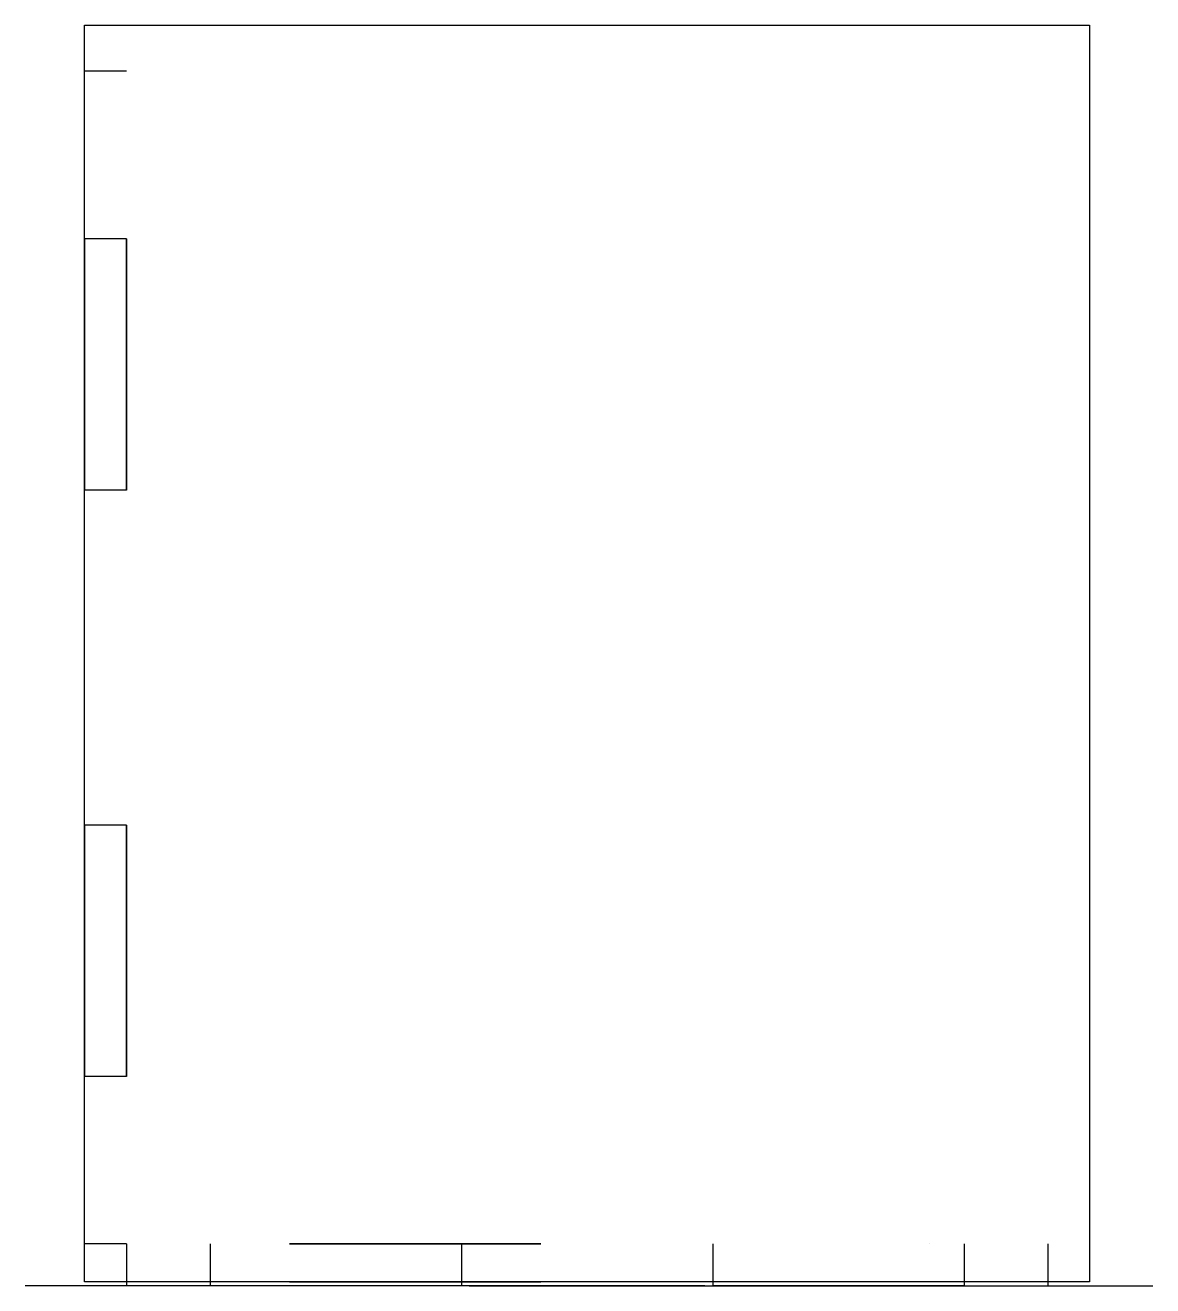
# Model space of a CAD drawing. Header units: inches. Extents: x 51 to 213, y 151 to 331.
import ezdxf

# ---------------------------------------------------------------- set-up
doc = ezdxf.new("R2010")
doc.units = ezdxf.units.IN
doc.header["$MEASUREMENT"] = 0

msp = doc.modelspace()

# ---------------------------------------------------------------- linework, layer by layer
for p, q in [((65.78, 324.68), (59.78, 324.68)), ((65.78, 300.68), (59.78, 300.68)), ((65.78, 264.68), (59.78, 264.68)), ((65.78, 216.68), (59.78, 216.68)), ((65.78, 180.68), (59.78, 180.68)), ((65.78, 156.68), (59.78, 156.68)), ((65.78, 156.68), (65.78, 150.68)), ((77.78, 156.68), (77.78, 150.68)), ((113.78, 156.68), (113.78, 150.68)), ((149.78, 156.68), (149.78, 150.68)), ((185.78, 156.68), (185.78, 150.68)), ((197.78, 156.68), (197.78, 150.68))]:
    msp.add_line(p, q)
at = {"extrusion": (-1, -4.948e-15, 6.84226e-15)}
for p, q in [((65.78, 300.68, 72), (65.78, 264.68, 72)), ((65.78, 264.68, 72), (65.78, 300.68, 72)), ((65.78, 298.43, 69.75), (65.78, 266.93, 69.75)), ((65.78, 298.43, 69.75), (65.78, 266.93, 69.75)), ((65.78, 279.43, 56.75), (65.78, 285.93, 56.75)), ((65.78, 275.93, 69.75), (65.78, 277.43, 69.75)), ((65.78, 277.43, 69.75), (65.78, 277.43, 58.75)), ((65.78, 275.93, 58.75), (65.78, 275.93, 69.75)), ((65.78, 273.93, 55.25), (65.78, 266.93, 55.25)), ((65.78, 266.93, 56.75), (65.78, 273.93, 56.75)), ((65.78, 266.93, 69.75), (65.78, 266.93, 26.25)), ((65.78, 266.93, 69.75), (65.78, 266.93, 26.25)), ((65.78, 216.68, 72), (65.78, 180.68, 72)), ((65.78, 180.68, 72), (65.78, 216.68, 72)), ((65.78, 214.43, 69.75), (65.78, 182.93, 69.75)), ((65.78, 214.43, 69.75), (65.78, 182.93, 69.75)), ((65.78, 195.43, 56.75), (65.78, 201.93, 56.75)), ((65.78, 191.93, 69.75), (65.78, 193.43, 69.75)), ((65.78, 193.43, 69.75), (65.78, 193.43, 58.75)), ((65.78, 191.93, 58.75), (65.78, 191.93, 69.75)), ((65.78, 189.93, 55.25), (65.78, 182.93, 55.25)), ((65.78, 182.93, 56.75), (65.78, 189.93, 56.75)), ((65.78, 182.93, 69.75), (65.78, 182.93, 26.25)), ((65.78, 182.93, 69.75), (65.78, 182.93, 26.25))]:
    msp.add_line(p, q, dxfattribs=at)
at = {"extrusion": (5.1317e-15, -1, 6.84226e-15)}
for p, q in [((89.15, 156.68, 72), (125.15, 156.68, 72)), ((125.15, 156.68, 24), (89.15, 156.68, 24)), ((125.15, 156.68, 72), (89.15, 156.68, 72)), ((89.15, 156.68, 24), (125.15, 156.68, 24)), ((91.4, 156.68, 69.75), (122.9, 156.68, 69.75)), ((91.4, 156.68, 69.75), (122.9, 156.68, 69.75)), ((110.4, 156.68, 56.75), (103.9, 156.68, 56.75)), ((113.9, 156.68, 69.75), (112.4, 156.68, 69.75)), ((112.4, 156.68, 69.75), (112.4, 156.68, 58.75)), ((113.9, 156.68, 58.75), (113.9, 156.68, 69.75)), ((115.9, 156.68, 55.25), (122.9, 156.68, 55.25)), ((122.9, 156.68, 56.75), (115.9, 156.68, 56.75)), ((122.9, 156.68, 69.75), (122.9, 156.68, 26.25)), ((122.9, 156.68, 69.75), (122.9, 156.68, 26.25)), ((180.78, 156.68, 69.5), (180.78, 156.68, 2.5)), ((185.78, 156.68, 72), (185.78, 156.68)), ((131.78, 150.68, 177.39), (212.83, 150.68, 108))]:
    msp.add_line(p, q, dxfattribs=at)
at = {"extrusion": (6.76707e-16, -1, 0)}
msp.add_line((131.78, 150.68, 177.39), (51.28, 150.68, 108), dxfattribs=at)
at = {"extrusion": (-1, 0, 0)}
msp.add_line((131.78, 150.68, 108), (131.78, 150.68, 180), dxfattribs=at)
at = {"elevation": 72}
msp.add_lwpolyline([(59.78, 331.27), (203.78, 331.27), (203.78, 151.27), (59.78, 151.27)], close=True, dxfattribs=at)
at = {"extrusion": (-1, -4.948e-15, 6.84226e-15), "elevation": -65.78}
for points in [[(-298.43, 56.75), (-291.43, 56.75, 0.414214), (-289.43, 58.75), (-289.43, 69.75), (-287.93, 69.75), (-287.93, 58.75, 0.414214), (-285.93, 56.75), (-279.43, 56.75, 0.414214), (-277.43, 58.75), (-277.43, 69.75), (-275.93, 69.75), (-275.93, 58.75, 0.414214), (-273.93, 56.75), (-266.93, 56.75), (-266.93, 55.25), (-273.93, 55.25, 0.414214), (-275.93, 53.25), (-275.93, 42.75, 0.414214), (-273.93, 40.75), (-266.93, 40.75), (-266.93, 39.25), (-273.93, 39.25, 0.414214), (-275.93, 37.25), (-275.93, 26.25), (-277.43, 26.25), (-277.43, 37.25, 0.414214), (-279.43, 39.25), (-285.93, 39.25, 0.414214), (-287.93, 37.25), (-287.93, 26.25), (-289.43, 26.25), (-289.43, 37.25, 0.414214), (-291.43, 39.25), (-298.43, 39.25), (-298.43, 40.75), (-291.43, 40.75, 0.414214), (-289.43, 42.75), (-289.43, 53.25, 0.414214), (-291.43, 55.25), (-298.43, 55.25)], [(-214.43, 56.75), (-207.43, 56.75, 0.414214), (-205.43, 58.75), (-205.43, 69.75), (-203.93, 69.75), (-203.93, 58.75, 0.414214), (-201.93, 56.75), (-195.43, 56.75, 0.414214), (-193.43, 58.75), (-193.43, 69.75), (-191.93, 69.75), (-191.93, 58.75, 0.414214), (-189.93, 56.75), (-182.93, 56.75), (-182.93, 55.25), (-189.93, 55.25, 0.414214), (-191.93, 53.25), (-191.93, 42.75, 0.414214), (-189.93, 40.75), (-182.93, 40.75), (-182.93, 39.25), (-189.93, 39.25, 0.414214), (-191.93, 37.25), (-191.93, 26.25), (-193.43, 26.25), (-193.43, 37.25, 0.414214), (-195.43, 39.25), (-201.93, 39.25, 0.414214), (-203.93, 37.25), (-203.93, 26.25), (-205.43, 26.25), (-205.43, 37.25, 0.414214), (-207.43, 39.25), (-214.43, 39.25), (-214.43, 40.75), (-207.43, 40.75, 0.414214), (-205.43, 42.75), (-205.43, 53.25, 0.414214), (-207.43, 55.25), (-214.43, 55.25)]]:
    msp.add_lwpolyline(points, format="xyb", close=True, dxfattribs=at)
at = {"extrusion": (5.1317e-15, -1, 6.84226e-15), "elevation": -156.68}
msp.add_lwpolyline([(91.4, 56.75), (98.4, 56.75, 0.414214), (100.4, 58.75), (100.4, 69.75), (101.9, 69.75), (101.9, 58.75, 0.414214), (103.9, 56.75), (110.4, 56.75, 0.414214), (112.4, 58.75), (112.4, 69.75), (113.9, 69.75), (113.9, 58.75, 0.414214), (115.9, 56.75), (122.9, 56.75), (122.9, 55.25), (115.9, 55.25, 0.414214), (113.9, 53.25), (113.9, 42.75, 0.414214), (115.9, 40.75), (122.9, 40.75), (122.9, 39.25), (115.9, 39.25, 0.414214), (113.9, 37.25), (113.9, 26.25), (112.4, 26.25), (112.4, 37.25, 0.414214), (110.4, 39.25), (103.9, 39.25, 0.414214), (101.9, 37.25), (101.9, 26.25), (100.4, 26.25), (100.4, 37.25, 0.414214), (98.4, 39.25), (91.4, 39.25), (91.4, 40.75), (98.4, 40.75, 0.414214), (100.4, 42.75), (100.4, 53.25, 0.414214), (98.4, 55.25), (91.4, 55.25)], format="xyb", close=True, dxfattribs=at)
for points in [[(59.78, 300.68, 24), (59.78, 300.68, 72), (59.78, 264.68, 72), (59.78, 264.68, 24)], [(59.78, 216.68, 24), (59.78, 216.68, 72), (59.78, 180.68, 72), (59.78, 180.68, 24)], [(125.15, 151.27, 24), (125.15, 151.27, 72), (89.15, 151.27, 72), (89.15, 151.27, 24)]]:
    msp.add_polyline3d(points, close=True)
msp.add_polyline3d([(185.78, 150.68, 0), (185.78, 150.68, 72), (149.78, 150.68, 72), (149.78, 150.68, 0)])
at = {"extrusion": (5.1317e-15, -1, 6.84226e-15)}
for radius in [16.87, 13.87]:
    msp.add_circle((131.78, 137.85, -150.68), radius, dxfattribs=at)
at = {"extrusion": (-1, -4.948e-15, 6.84226e-15)}
for centre, start, end in [((-279.43, 58.75, -65.78), 270, 0), ((-273.93, 53.25, -65.78), 90, 180), ((-273.93, 58.75, -65.78), 180, 270), ((-195.43, 58.75, -65.78), 270, 0), ((-189.93, 53.25, -65.78), 90, 180), ((-189.93, 58.75, -65.78), 180, 270)]:
    msp.add_arc(centre, 2, start, end, dxfattribs=at)
at = {"extrusion": (5.1317e-15, -1, 6.84226e-15)}
for centre, start, end in [((110.4, 58.75, -156.68), 270, 0), ((115.9, 53.25, -156.68), 90, 180), ((115.9, 58.75, -156.68), 180, 270)]:
    msp.add_arc(centre, 2, start, end, dxfattribs=at)

doc.saveas('drawing.dxf')
